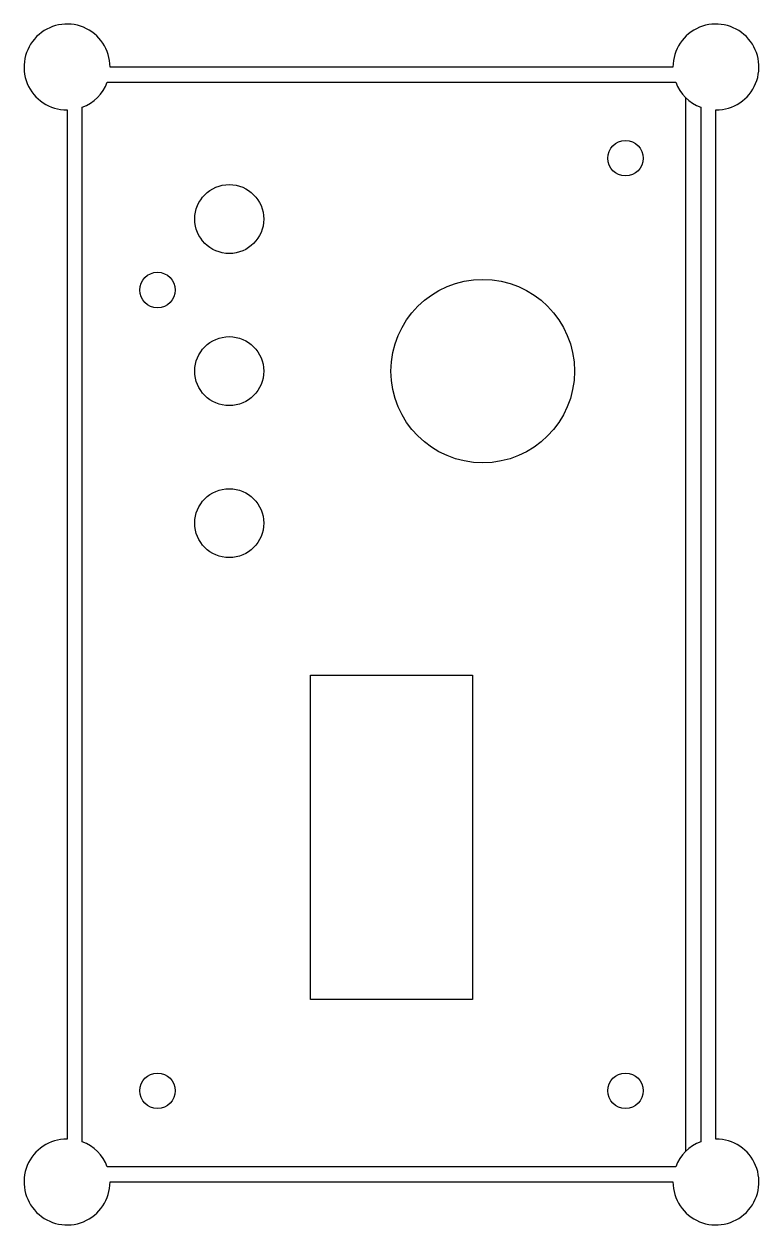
# Model space of a CAD drawing. Header units: millimetres. Extents: x -8 to 64, y -113 to 6.
import ezdxf

# ---------------------------------------------------------------- set-up
doc = ezdxf.new("R2010")
doc.units = ezdxf.units.MM

msp = doc.modelspace()

# ---------------------------------------------------------------- linework, layer by layer
msp.add_line((57.03, -1.5), (57.03, -105.5))
for points in [[(-3.97, -2.74), (-3.97, -104.26, 2.414214), (0.27, -108.5), (55.79, -108.5, 2.414214), (60.03, -104.26), (60.03, -2.74, 2.414214), (55.79, 1.5), (0.27, 1.5, 2.414214)], [(-3.97, -2.74), (-3.97, -104.26, 2.414214), (0.27, -108.5), (55.79, -108.5, 2.414214), (60.03, -104.26), (60.03, -2.74, 2.414214), (55.79, 1.5), (0.27, 1.5, 2.414214)], [(56.06, -107), (0, -107, 0.215244), (-2.47, -104.53), (-2.47, -2.47, 0.215244), (0, 0), (56.06, 0, 0.215244), (58.53, -2.47), (58.53, -104.53, 0.215244)]]:
    msp.add_lwpolyline(points, format="xyb", close=True)
msp.add_lwpolyline([(-3.97, -104.26, 2.414214), (0.27, -108.5), (55.79, -108.5, 2.414214), (60.03, -104.26), (60.03, -2.74, 2.414214), (55.79, 1.5), (0.27, 1.5, 2.414214), (-3.97, -2.74)], format="xyb")
msp.add_lwpolyline([(20.03, -58.5), (36.03, -58.5), (36.03, -90.5), (20.03, -90.5)], close=True)
for centre, radius in [((51.11, -7.5), 1.75), ((12.03, -13.5), 3.4), ((4.95, -20.5), 1.75), ((37.03, -28.5), 9.05), ((12.03, -28.5), 3.4), ((12.03, -43.5), 3.4), ((4.95, -99.5), 1.75), ((51.11, -99.5), 1.75)]:
    msp.add_circle(centre, radius)

doc.saveas('drawing.dxf')
